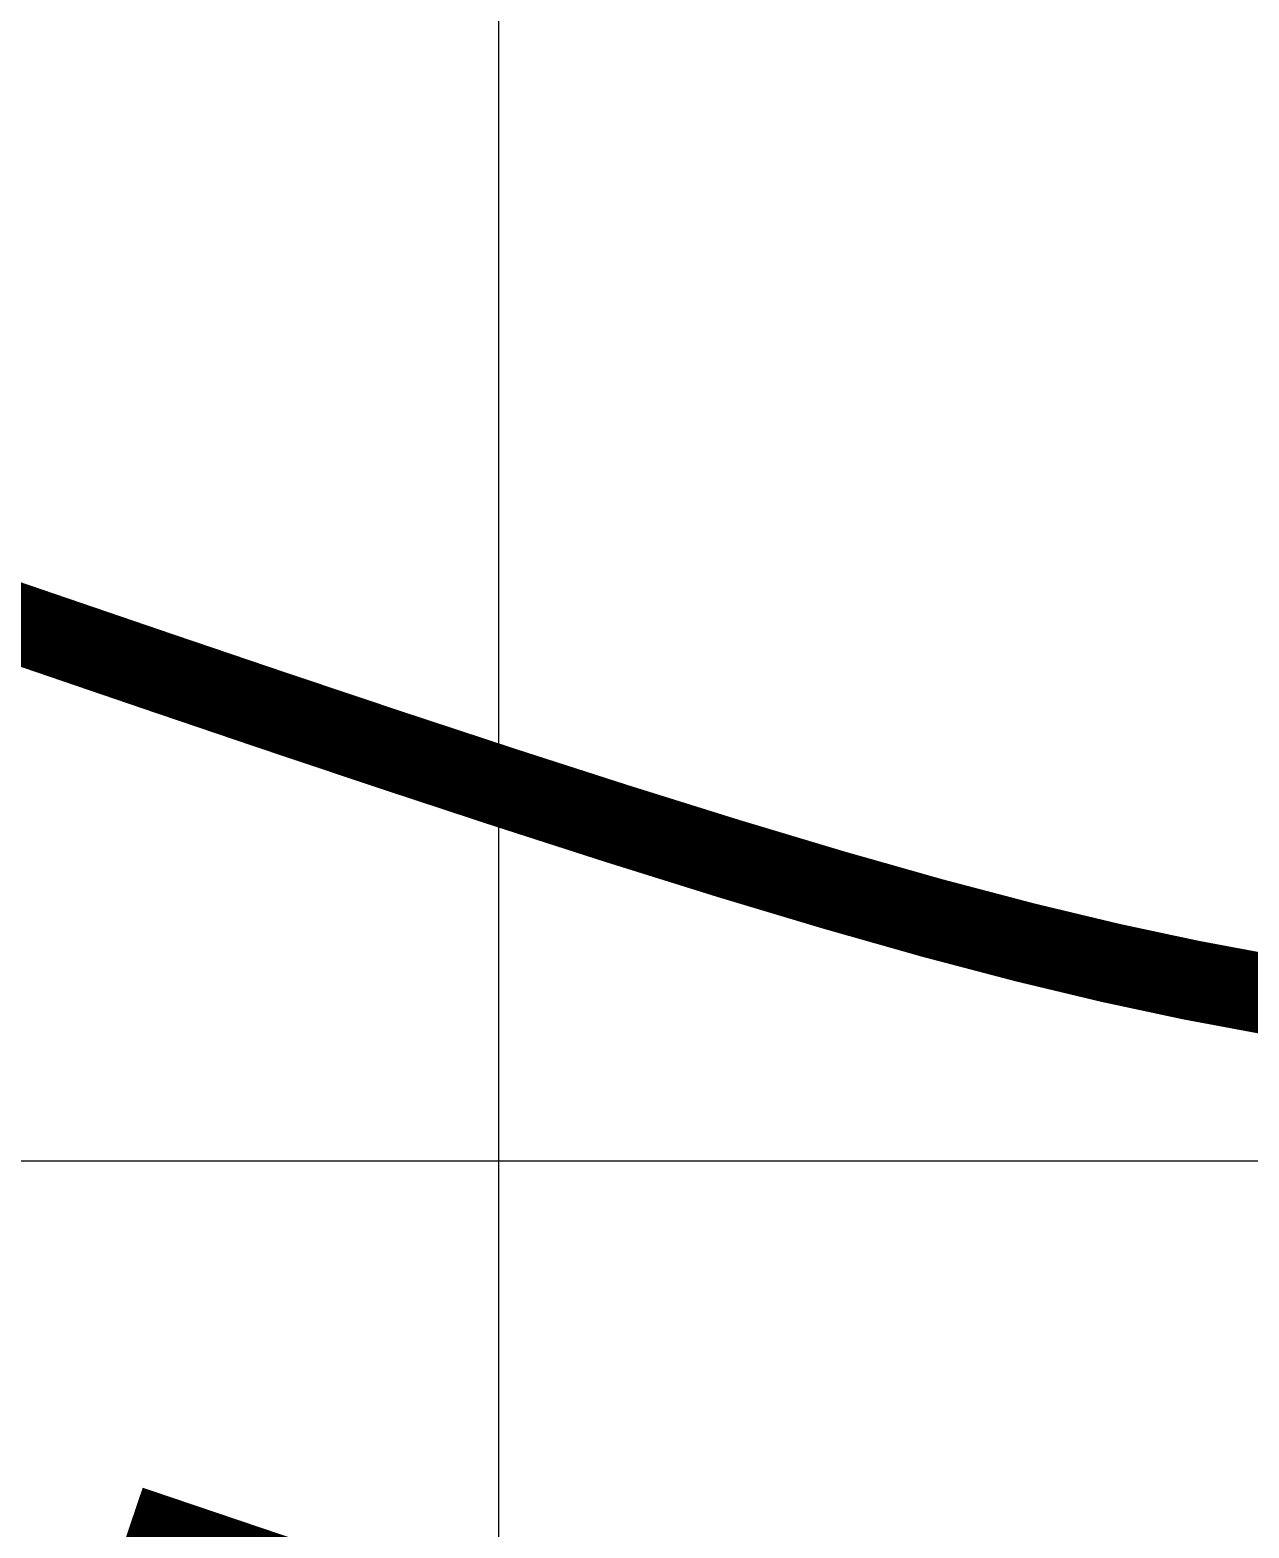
# Model space of a CAD drawing. Header units: millimetres. Extents: x 0 to 6090, y -6000 to 101.
# Drawn here: x 2766 to 3375, y -2583 to -1835 of the extents above; entities that cross this region are included whole.
import ezdxf

# ---------------------------------------------------------------- set-up
doc = ezdxf.new("R2010")
doc.units = ezdxf.units.MM
doc.layers.add('high_way', color=7, linetype='Continuous', lineweight=40)

# ---------------------------------------------------------------- blocks, each defined once
blk = doc.blocks.new('*U1')
at = {"layer": 'Defpoints'}
blk.add_line((0, 3000), (0, -3000), dxfattribs=at)
blk = doc.blocks.new('*U2')
at = {"layer": 'Defpoints', "color": 0, "linetype": 'ByBlock', "lineweight": -2, "transparency": 16777216}
for p in [(3000, 20), (3000, 10), (3000, 0)]:
    blk.add_blockref('*U1', p, dxfattribs=at)
blk = doc.blocks.new('*U3')
at = {"layer": 'Defpoints'}
blk.add_line((-3000, 0), (3000, 0), dxfattribs=at)
blk = doc.blocks.new('*U4')
at = {"layer": 'Defpoints', "color": 0, "linetype": 'ByBlock', "lineweight": -2, "transparency": 16777216}
for p in [(0, 3600), (10, 3600), (20, 3600), (30, 3600), (40, 3600), (50, 3600), (60, 3600), (70, 3600), (80, 3600), (90, 3600)]:
    blk.add_blockref('*U3', p, dxfattribs=at)

msp = doc.modelspace()

# ---------------------------------------------------------------- linework, layer by layer
at = {"layer": 'high_way', "const_width": 40}
for points in [[(2715.879, -2116.517), (2771.536, -2135.565), (2828.598, -2155.067), (2886.59, -2174.741), (2944.849, -2194.271), (3002.708, -2213.341), (3059.504, -2231.637), (3114.571, -2248.841), (3167.245, -2264.64), (3216.861, -2278.716), (3262.936, -2290.836), (3305.715, -2301.084), (3345.624, -2309.627), (3383.089, -2316.63), (3418.539, -2322.261)], [(2815.719, -2582.269), (2915.719, -2616.11)]]:
    msp.add_lwpolyline(points, dxfattribs=at)

# ---------------------------------------------------------------- block references
at = {"layer": 'Defpoints'}
for name, p in [('*U2', (0, -3000)), ('*U4', (3000, -6000))]:
    msp.add_blockref(name, p, dxfattribs=at)

doc.saveas('drawing.dxf')
